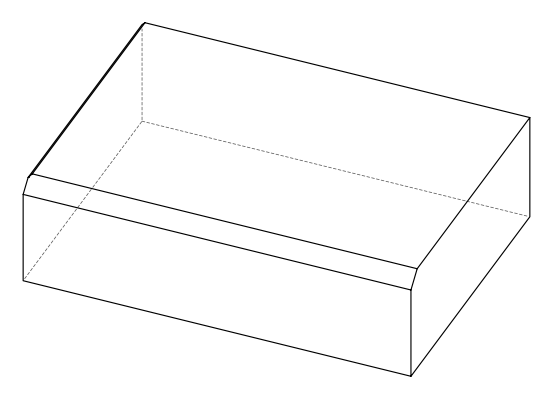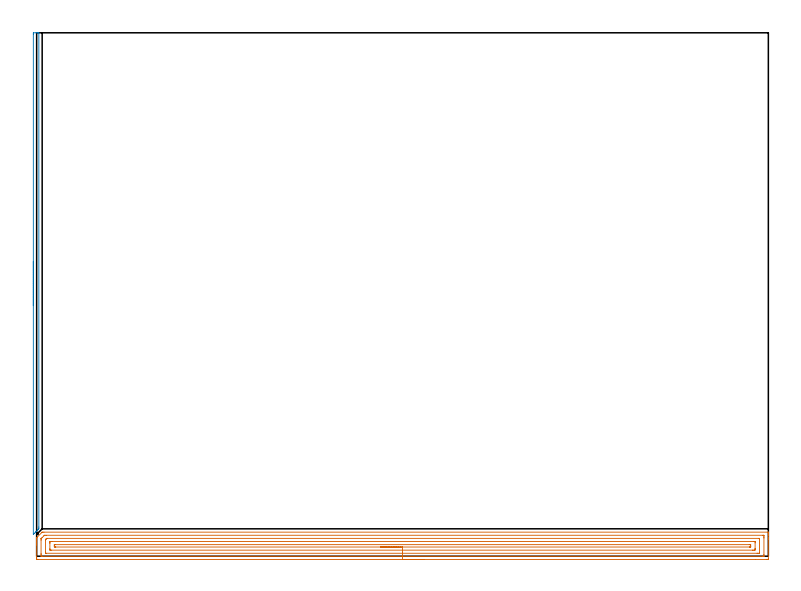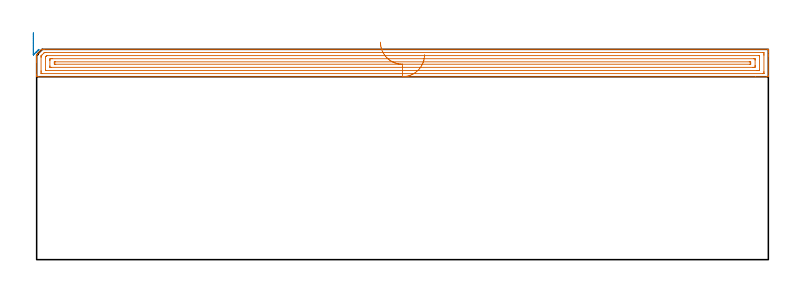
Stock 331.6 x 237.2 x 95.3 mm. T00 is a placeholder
(PLAN: 2 operations, 0 tool changes, 15.4 min)
(1 AREA_MILL | FG_CHAMFER_SURFACE | UGT0205_001 | 13.47 min | 25495 mm3)
(2 AREA_MILL_1 | FG_CHAMFER_SURFACE_1 | UGT0205_001 | 1.97 min | 703 mm3)
(TOOL UGT0205_001 | Chamfer Mill 20 x 3 x 45 deg. | D20 FL50 Z2)
(OP 1 AREA_MILL)
G17 G21 G94 G90
T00 M6
G54
G17 G0 G90 X175.8 Y-1.5 S1061 M3
G43 Z105.3 H0
Z92.9
G94 G1 X175.762 Z92.028 F250.
X175.648 Z91.164
X175.459 Z90.312
X175.197 Z89.48
X174.863 Z88.674
X174.46 Z87.9
X173.991 Z87.164
X173.46 Z86.472
X172.871 Z85.829
X172.228 Z85.24
X171.536 Z84.709
X170.8 Z84.24
X170.026 Z83.837
X169.22 Z83.503
X168.388 Z83.241
X167.536 Z83.052
X166.672 Z82.938
X165.8 Z82.9
X0.612
X0.147 Y-1.495 Z82.903
X0.009 Y-1.492 Z82.906
X0.005 Y-1.035 Z83.362
X0. Y-0.431 Z83.966
Y5.141 Z89.536
Y5.697 Z90.094
Y6.024 Z90.42
Y6.579 Z90.975
Y6.906 Z91.301
Y7.56 Z91.959
Y8.23 Z92.629
X0.001 Y8.346 Z92.744
X0.01 Y8.4 Z92.796
X0.059 Y8.46 Z92.858
X0.165 Y8.567 Z92.964
X2.398 Y10.798 Z95.197
X2.484 Y10.879 Z95.277
X2.504 Y10.894 Z95.292
X3.29 Y10.9 Z95.3
X331.435
X331.592 Y10.897 Z95.288
X331.593 Y10.892 Z95.283
X331.6 Y10.556 Z94.955
Y10.207 Z94.606
Y9.553 Z93.948
Y8.344 Z92.741
Y7.788 Z92.183
Y-1.035 Z83.362
X331.597 Y-1.316 Z83.081
X331.59 Y-1.492 Z82.906
X331.412 Y-1.499 Z82.899
X330.988 Y-1.5 Z82.9
X325.826
X165.8
Y-0.086 Z84.314
X2.398 Y-0.085 Z84.315
X2.328
X2.023 Y-0.079 Z84.321
X2.01 Y0.02 Z84.42
X2.003 Y0.237 Z84.637
X2.001 Y0.729 Z85.129
X2. Y1.122 Z85.522
Y7.299 Z91.699
X2.003 Y7.788 Z92.188
X2.006 Y7.886 Z92.286
X2.01 Y7.934 Z92.334
X2.032 Y7.97 Z92.37
X2.12 Y8.063 Z92.463
X2.398 Y8.348 Z92.748
X3.291 Y9.241 Z93.641
X3.449 Y9.396 Z93.796
X3.501 Y9.444 Z93.844
X3.529 Y9.468 Z93.868
X3.567 Y9.479 Z93.879
X4.252 Y9.486 Z93.886
X329.202 Y9.485 Z93.885
X329.272
X329.577 Y9.479 Z93.879
X329.59 Y9.38 Z93.78
X329.597 Y9.163 Z93.563
X329.599 Y8.671 Z93.071
X329.6 Y8.278 Z92.678
X329.599 Y0.729 Z85.129
X329.598 Y0.339 Z84.739
X329.59 Y-0.056 Z84.344
X329.581 Y-0.08 Z84.32
X329.562 Y-0.081 Z84.319
X329.511 Y-0.084 Z84.316
X329.408 Y-0.085 Z84.315
X329.202 Y-0.086 Z84.314
X165.8
Y1.329 Z85.729
X4.47
X4.183 Y1.331 Z85.731
X4.088 Y1.332 Z85.732
X4.021 Y1.335 Z85.735
X4.01 Y1.431 Z85.831
X4.004 Y1.612 Z86.012
X4.001 Y1.792 Z86.192
X4. Y7.087 Z91.487
X4.002 Y7.269 Z91.669
X4.005 Y7.389 Z91.789
X4.01 Y7.485 Z91.885
X4.035 Y7.524 Z91.924
X4.183 Y7.683 Z92.083
X4.236 Y7.737 Z92.137
X4.288 Y7.788 Z92.188
X4.555 Y8.045 Z92.445
X4.574 Y8.063 Z92.463
X4.619 Y8.067 Z92.467
X4.694 Y8.07 Z92.47
X4.79 Y8.071 Z92.471
X327.13
X327.416 Y8.07 Z92.47
X327.512 Y8.068 Z92.468
X327.579 Y8.065 Z92.465
X327.59 Y7.969 Z92.369
X327.595 Y7.788 Z92.188
X327.599 Y7.608 Z92.008
Y1.612 Z86.012
X327.598 Y1.433 Z85.833
X327.592 Y1.371 Z85.771
X327.586 Y1.335 Z85.735
X327.559 Y1.334 Z85.734
X327.416 Y1.331 Z85.731
X326.81 Y1.329 Z85.729
X326.524 Y1.328 Z85.728
X165.8 Y1.329 Z85.729
Y2.743 Z87.143
X6.61
X6.121 Y2.749 Z87.149
X6.01 Y2.752 Z87.152
X6.005 Y2.945 Z87.345
X6. Y3.346 Z87.746
Y5.993 Z90.393
Y6.024 Z90.424
X6.009 Y6.449 Z90.849
X6.017 Y6.65 Z91.05
X6.224 Y6.654 Z91.054
X6.862 Y6.657 Z91.057
X7.114
X324.99
X325.478 Y6.652 Z91.052
X325.59 Y6.648 Z91.048
X325.595 Y6.455 Z90.855
X325.6 Y6.054 Z90.454
Y3.407 Z87.807
Y3.376 Z87.776
X325.591 Y2.951 Z87.351
X325.583 Y2.75 Z87.15
X325.376 Y2.746 Z87.146
X324.738 Y2.743 Z87.143
X324.486
X165.8
Y4.157 Z88.557
X8.648
X8.545 Y4.158 Z88.558
X8.339 Y4.163 Z88.563
X8.01 Y4.174 Z88.574
X8.007 Y4.259 Z88.659
X8.001 Y4.898 Z89.298
X8.003 Y5.141 Z89.541
X8.007 Y5.22 Z89.62
X8.009 Y5.234 Z89.634
X8.098 Y5.238 Z89.638
X8.236 Y5.241 Z89.641
X8.442 Y5.243 Z89.643
X8.545
X322.952
X323.055 Y5.242 Z89.642
X323.261 Y5.237 Z89.637
X323.59 Y5.226 Z89.626
X323.592 Y5.141 Z89.541
X323.599 Y4.502 Z88.902
X323.597 Y4.259 Z88.659
X323.593 Y4.18 Z88.58
X323.591 Y4.166 Z88.566
X323.502 Y4.162 Z88.562
X323.365 Y4.159 Z88.559
X323.158 Y4.157 Z88.557
X323.055
X165.8
X164.928 Z88.595
X164.063 Z88.709
X163.212 Z88.898
X162.38 Z89.16
X161.574 Z89.494
X160.8 Z89.897
X160.064 Z90.365
X159.372 Z90.896
X158.729 Z91.486
X158.14 Z92.129
X157.608 Z92.821
X157.14 Z93.557
X156.737 Z94.331
X156.403 Z95.137
X156.141 Z95.969
X155.952 Z96.82
X155.838 Z97.685
X155.8 Z98.557
G0 Z105.3
M5
M2
(OP 2 AREA_MILL_1)
G17 G21 G94 G90
T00 M6
G54
G17 G0 G90 X-1.5 Y113.55 S1061 M3
G43 Z105.3 H0
Z102.8
G94 G1 Y113.588 Z101.928 F250.
Y113.702 Z101.064
Y113.891 Z100.212
Y114.153 Z99.38
Y114.487 Z98.574
Y114.89 Z97.8
Y115.358 Z97.064
Y115.89 Z96.372
Y116.479 Z95.729
Y117.122 Z95.14
Y117.814 Z94.608
Y118.55 Z94.14
Y119.324 Z93.737
Y120.13 Z93.403
Y120.962 Z93.141
Y121.814 Z92.952
Y122.678 Z92.838
Y123.55 Z92.8
Y236.58
X-1.498 Y236.837 Z92.802
X-1.491 Y237.197 Z92.805
X-1.465 Y237.199 Z92.832
X-0.25 Y237.2 Z94.045
X0.431 Z94.73
X0.709 Z95.009
X0.857 Y237.197 Z95.149
X0.998 Y237.19 Z95.289
X1. Y237.026 Z95.3
Y13.201
X0.994 Y12.398 Z95.292
X0.907 Y12.307 Z95.205
X0.626 Y12.023 Z94.921
X0.462 Y11.861 Z94.76
X0.354 Y11.753 Z94.652
X-0.25 Y11.149 Z94.048
X-0.431 Y10.967 Z93.865
X-1.028 Y10.372 Z93.272
X-1.492 Y9.908 Z92.806
X-1.495 Y9.921 Z92.805
X-1.5 Y10.074 Z92.8
Y123.55
Y124.422 Z92.838
Y125.286 Z92.952
Y126.138 Z93.141
Y126.97 Z93.403
Y127.776 Z93.737
Y128.55 Z94.14
Y129.286 Z94.608
Y129.978 Z95.14
Y130.621 Z95.729
Y131.21 Z96.372
Y131.742 Z97.064
Y132.21 Z97.8
Y132.613 Z98.574
Y132.947 Z99.38
Y133.209 Z100.212
Y133.398 Z101.064
Y133.512 Z101.928
Y133.55 Z102.8
G0 Z105.3
M5
M2
